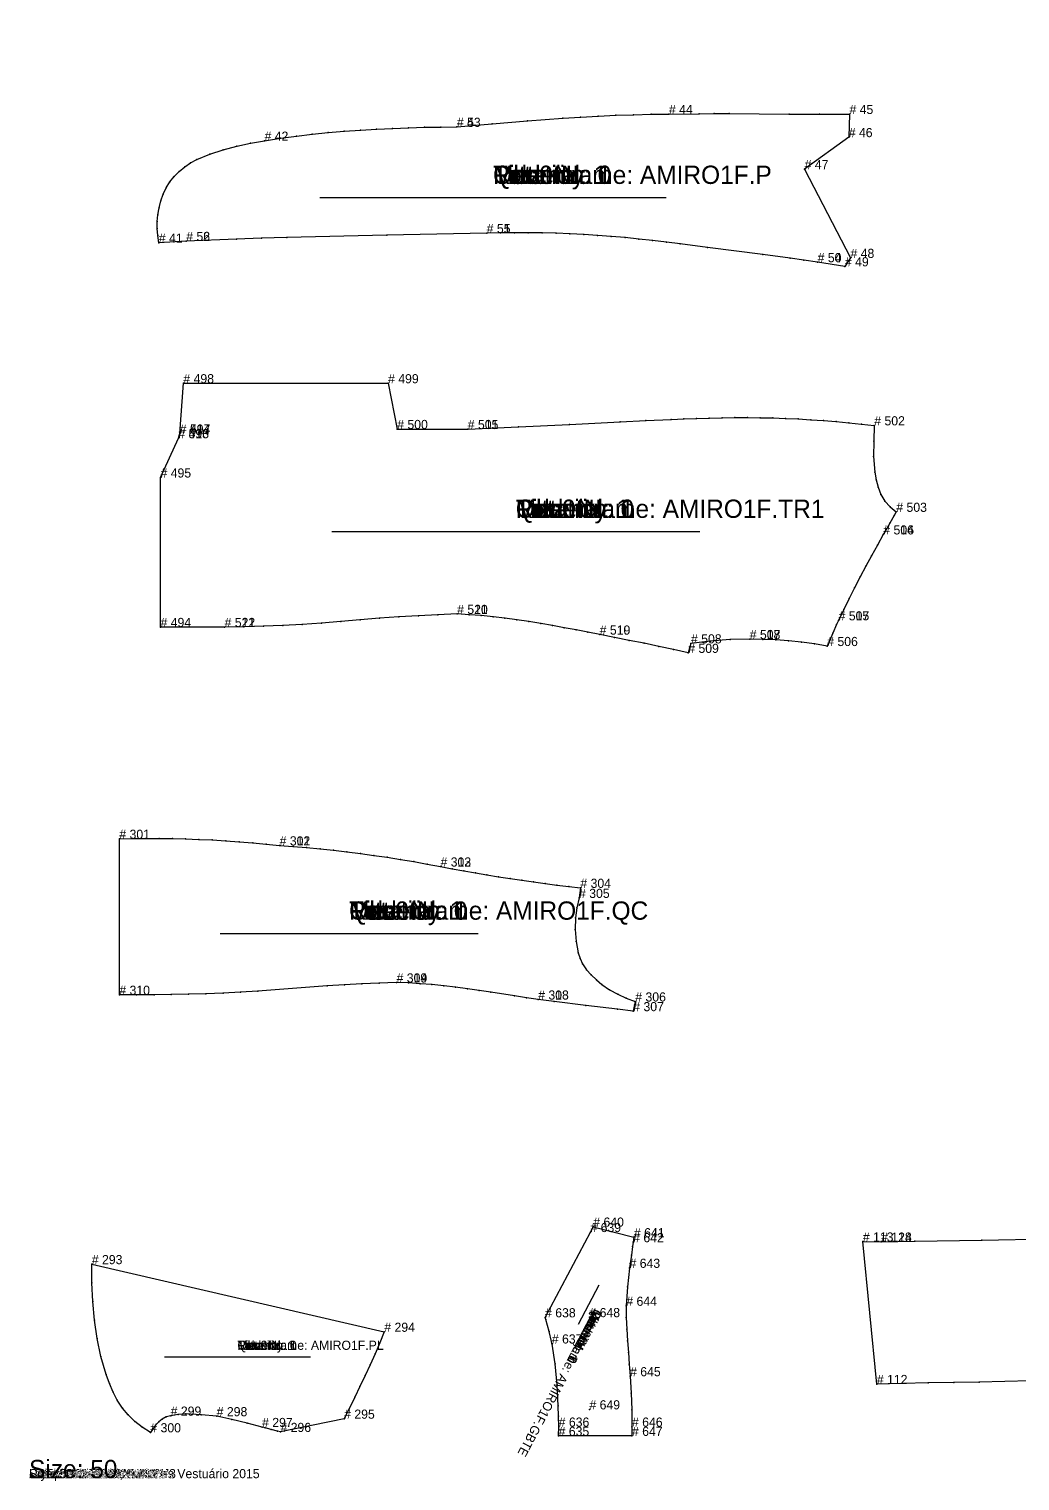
# Model space of a CAD drawing. Header units: metres. Extents: x 0 to 5078, y -3 to 3122.
# Drawn here: x 0 to 1083, y -3 to 1584 of the extents above; entities that cross this region are included whole.
import ezdxf

# ---------------------------------------------------------------- set-up
doc = ezdxf.new("R2010")
doc.units = ezdxf.units.M

# ---------------------------------------------------------------- blocks, each defined once
blk = doc.blocks.new('1')
at = {"layer": '1'}
blk.add_text('Size: 50', height=10, dxfattribs=at).set_placement((0, 0))
blk = doc.blocks.new('2')
at = {"layer": '1'}
blk.add_lwpolyline([(141.8, 1350.3), (140.7, 1358.1), (140.1, 1365.8), (140.2, 1373.4), (140.9, 1381), (142.1, 1388.6), (144, 1396.2), (146.6, 1403.5), (150, 1410.5), (154, 1416.9), (158.8, 1422.9), (164.2, 1428.3), (170.1, 1433.2), (176.5, 1437.5), (183.3, 1441.2), (197.6, 1447.2), (212.3, 1452), (227.2, 1455.8), (242.2, 1459.1), (257.4, 1461.8), (274.8, 1464.5), (292.2, 1466.9), (309.6, 1469), (327.1, 1470.8), (344.6, 1472.3), (362.2, 1473.5), (379.7, 1474.5), (397.3, 1475.3), (414.9, 1475.9), (432.4, 1476.5), (450, 1476.8), (467.6, 1477), (506.2, 1480.3), (544.8, 1483.4), (583.4, 1486.3), (602.7, 1487.6), (622, 1488.7), (641.4, 1489.6), (660.7, 1490.3), (680.1, 1490.7), (699.4, 1491), (732.3, 1491.3), (748.7, 1491.4), (765.2, 1491.4), (830.9, 1491), (863.8, 1490.9), (896.7, 1491), (895.9, 1465.7), (847.7, 1430.7), (897.8, 1333.7), (891.7, 1324.5), (861.9, 1329), (846.9, 1331.2), (831.9, 1333.3), (801.9, 1337.4), (741.7, 1345.3), (711.7, 1349.1), (696.6, 1350.9), (681.6, 1352.7), (666.5, 1354.3), (651.5, 1355.9), (636.4, 1357.2), (621.3, 1358.4), (606.2, 1359.4), (591.1, 1360.1), (576, 1360.7), (560.8, 1361.1), (545.7, 1361.3), (530.5, 1361.3), (515.4, 1361.2), (500.2, 1360.9), (390.9, 1358.5), (281.6, 1356.1), (254.1, 1355.3), (226.7, 1354.4), (171.8, 1352.2)], close=True, dxfattribs=at)
at = {"layer": '2'}
for p in [(467.6, 1477), (699.4, 1491), (896.7, 1491), (257.4, 1461.8), (895.9, 1465.7), (847.7, 1430.7), (141.8, 1350.3), (171.8, 1352.2), (500.2, 1360.9), (897.8, 1333.7), (861.9, 1329), (891.7, 1324.5)]:
    blk.add_point(p, dxfattribs=at)
at = {"layer": '3'}
for p in [(414.9, 1475.9), (432.4, 1476.5), (450, 1476.8), (506.2, 1480.3), (544.8, 1483.4), (583.4, 1486.3), (602.7, 1487.6), (622, 1488.7), (641.4, 1489.6), (660.7, 1490.3), (680.1, 1490.7), (732.3, 1491.3), (748.7, 1491.4), (765.2, 1491.4), (830.9, 1491), (863.8, 1490.9), (274.8, 1464.5), (292.2, 1466.9), (309.6, 1469), (327.1, 1470.8), (344.6, 1472.3), (362.2, 1473.5), (379.7, 1474.5), (397.3, 1475.3), (197.6, 1447.2), (212.3, 1452), (227.2, 1455.8), (242.2, 1459.1), (164.2, 1428.3), (170.1, 1433.2), (176.5, 1437.5), (183.3, 1441.2), (154, 1416.9), (158.8, 1422.9), (146.6, 1403.5), (150, 1410.5), (140.9, 1381), (142.1, 1388.6), (144, 1396.2), (140.1, 1365.8), (140.2, 1373.4), (140.7, 1358.1), (226.7, 1354.4), (254.1, 1355.3), (281.6, 1356.1), (390.9, 1358.5), (515.4, 1361.2), (530.5, 1361.3), (545.7, 1361.3), (560.8, 1361.1), (576, 1360.7), (591.1, 1360.1), (606.2, 1359.4), (621.3, 1358.4), (636.4, 1357.2), (651.5, 1355.9), (666.5, 1354.3), (681.6, 1352.7), (696.6, 1350.9), (711.7, 1349.1), (741.7, 1345.3), (801.9, 1337.4), (831.9, 1333.3), (846.9, 1331.2)]:
    blk.add_point(p, dxfattribs=at)
at = {"layer": '4'}
for p in [(467.6, 1477, 7.5), (171.8, 1352.2, 7.5), (500.2, 1360.9, 7.5), (861.9, 1329, 7.5)]:
    blk.add_point(p, dxfattribs=at)
at = {"layer": '7'}
blk.add_line((317.7, 1399.6), (696.5, 1399.6), dxfattribs=at)
at = {"layer": '84'}
blk.add_lwpolyline([(141.8, 1350.3), (140.7, 1358.1), (140.1, 1365.8), (140.2, 1373.4), (140.9, 1381), (142.1, 1388.6), (144, 1396.2), (146.6, 1403.5), (150, 1410.5), (154, 1416.9), (158.8, 1422.9), (164.2, 1428.3), (170.1, 1433.2), (176.5, 1437.5), (183.3, 1441.2), (197.6, 1447.2), (212.3, 1452), (227.2, 1455.8), (242.2, 1459.1), (257.4, 1461.8), (274.8, 1464.5), (292.2, 1466.9), (309.6, 1469), (327.1, 1470.8), (344.6, 1472.3), (362.2, 1473.5), (379.7, 1474.5), (397.3, 1475.3), (414.9, 1475.9), (432.4, 1476.5), (450, 1476.8), (467.6, 1477), (506.2, 1480.3), (544.8, 1483.4), (583.4, 1486.3), (602.7, 1487.6), (622, 1488.7), (641.4, 1489.6), (660.7, 1490.3), (680.1, 1490.7), (699.4, 1491), (732.3, 1491.3), (748.7, 1491.4), (765.2, 1491.4), (830.9, 1491), (863.8, 1490.9), (896.7, 1491), (895.9, 1465.7), (847.7, 1430.7), (897.8, 1333.7), (891.7, 1324.5), (861.9, 1329), (846.9, 1331.2), (831.9, 1333.3), (801.9, 1337.4), (741.7, 1345.3), (711.7, 1349.1), (696.6, 1350.9), (681.6, 1352.7), (666.5, 1354.3), (651.5, 1355.9), (636.4, 1357.2), (621.3, 1358.4), (606.2, 1359.4), (591.1, 1360.1), (576, 1360.7), (560.8, 1361.1), (545.7, 1361.3), (530.5, 1361.3), (515.4, 1361.2), (500.2, 1360.9), (390.9, 1358.5), (281.6, 1356.1), (254.1, 1355.3), (226.7, 1354.4), (171.8, 1352.2)], close=True, dxfattribs=at)
at = {"layer": '1'}
for s, height, p in [('# 53', 10, (467.6, 1477)), ('Tilt: 0', 20, (507.1, 1414.6)), ('Quantity: 1', 20, (507.1, 1414.6)), ('Piece Name: AMIRO1F.P', 20, (507.1, 1414.6)), ('Rotation: 0', 20, (507.1, 1414.6)), ('Fold: N', 20, (507.1, 1414.6)), ('Material: 1', 20, (507.1, 1414.6)), ('# 55', 10, (500.2, 1360.9)), ('# 56', 10, (171.8, 1352.2)), ('# 54', 10, (861.9, 1329)), ('Size: 50', 20, (0, 0))]:
    blk.add_text(s, height=height, dxfattribs=at).set_placement(p)
at = {"layer": '2'}
for s, p in [('# 44', (699.4, 1491)), ('# 45', (896.7, 1491)), ('# 43', (467.6, 1477)), ('# 42', (257.4, 1461.8)), ('# 46', (895.9, 1465.7)), ('# 47', (847.7, 1430.7)), ('# 51', (500.2, 1360.9)), ('# 41', (141.8, 1350.3)), ('# 52', (171.8, 1352.2)), ('# 50', (861.9, 1329)), ('# 49', (891.7, 1324.5)), ('# 48', (897.8, 1333.7))]:
    blk.add_text(s, height=10, dxfattribs=at).set_placement(p)
blk = doc.blocks.new('3')
at = {"layer": '1'}
blk.add_text('Size: 50', height=20, dxfattribs=at).set_placement((0, 0))
blk = doc.blocks.new('4')
at = {"layer": '1'}
blk.add_text('Size: 50', height=20, dxfattribs=at).set_placement((0, 0))
blk = doc.blocks.new('5')
at = {"layer": '1'}
blk.add_text('Size: 50', height=5, dxfattribs=at).set_placement((0, 0))
blk = doc.blocks.new('6')
at = {"layer": '1'}
blk.add_text('Size: 50', height=5, dxfattribs=at).set_placement((0, 0))
blk = doc.blocks.new('7')
at = {"layer": '1'}
blk.add_lwpolyline([(926.6, 102.9), (911.3, 258.6), (931.3, 258.5), (968, 259.1), (1041.3, 260.3), (1114.7, 261.5), (1151.4, 262.1), (1169.9, 262.4), (1207, 263.1), (1244.1, 263.7), (1262.6, 264), (1284.1, 264.3), (1305.6, 264.4), (1327.1, 264.3), (1348.6, 264.1), (1370.1, 263.6), (1391.6, 262.9), (1411.6, 261.2), (1431.5, 259.3), (1451.4, 257.1), (1471.3, 254.6), (1491.2, 251.8), (1511, 248.8), (1530.8, 245.6), (1550.6, 242.3), (1590.1, 235.6), (1609.9, 232.2), (1629.6, 228.6), (1638.9, 227.1), (1657.4, 223.9), (1675.8, 220.8), (1685.1, 219.3), (1694.3, 213.5), (1686, 193.8), (1677.5, 174.2), (1668.8, 154.6), (1659.7, 135.2), (1650, 116.1), (1640, 97.2), (1630.2, 78.1), (1620.5, 59), (1597.7, 69), (1574.5, 78.2), (1551.4, 87.6), (1538.8, 91.6), (1526.2, 95.3), (1513.5, 98.8), (1500.8, 102), (1487.9, 105.1), (1475, 107.4), (1462, 108.5), (1448.8, 108.3), (1441.9, 106.2), (1435.8, 102.8), (1430.6, 98), (1426.5, 92.2), (1423.8, 85.8), (1422.3, 78.7), (1410, 82.2), (1397.6, 85.4), (1385.1, 88.4), (1372.6, 91.1), (1360, 93.5), (1347.5, 95.8), (1334.9, 97.8), (1322.2, 99.6), (1309.6, 101.3), (1296.9, 102.8), (1284.2, 104.1), (1271.4, 105.3), (1256.7, 106.9), (1241.9, 108.2), (1227.2, 109.2), (1212.4, 109.7), (1197.7, 109.9), (1183, 109.7), (1168.2, 109.3), (1153.5, 108.8), (1124, 107.7), (1109.2, 107.1), (1094.5, 106.3), (1038.5, 105.1), (1010.6, 104.6), (982.6, 104.1)], close=True, dxfattribs=at)
at = {"layer": '13'}
blk.add_point((1396.6, 117.9), dxfattribs=at)
at = {"layer": '2'}
for p in [(911.3, 258.6), (931.3, 258.5), (1151.4, 262.1), (1262.6, 264), (1391.6, 262.9), (1629.6, 228.6), (1685.1, 219.3), (1694.3, 213.5), (926.6, 102.9), (1094.5, 106.3), (1271.4, 105.3), (1448.8, 108.3), (1551.4, 87.6), (1422.3, 78.7), (1620.5, 59)]:
    blk.add_point(p, dxfattribs=at)
at = {"layer": '3'}
for p in [(968, 259.1), (1041.3, 260.3), (1114.7, 261.5), (1169.9, 262.4), (1207, 263.1), (1244.1, 263.7), (1284.1, 264.3), (1305.6, 264.4), (1327.1, 264.3), (1348.6, 264.1), (1370.1, 263.6), (1411.6, 261.2), (1431.5, 259.3), (1451.4, 257.1), (1471.3, 254.6), (1491.2, 251.8), (1511, 248.8), (1530.8, 245.6), (1550.6, 242.3), (1590.1, 235.6), (1609.9, 232.2), (1638.9, 227.1), (1657.4, 223.9), (1675.8, 220.8), (1686, 193.8), (1677.5, 174.2), (1668.8, 154.6), (1659.7, 135.2), (1650, 116.1), (982.6, 104.1), (1010.6, 104.6), (1038.5, 105.1), (1109.2, 107.1), (1124, 107.7), (1153.5, 108.8), (1168.2, 109.3), (1183, 109.7), (1197.7, 109.9), (1212.4, 109.7), (1227.2, 109.2), (1241.9, 108.2), (1256.7, 106.9), (1284.2, 104.1), (1296.9, 102.8), (1309.6, 101.3), (1322.2, 99.6), (1334.9, 97.8), (1347.5, 95.8), (1430.6, 98), (1435.8, 102.8), (1441.9, 106.2), (1462, 108.5), (1475, 107.4), (1487.9, 105.1), (1500.8, 102), (1513.5, 98.8), (1526.2, 95.3), (1640, 97.2), (1360, 93.5), (1372.6, 91.1), (1385.1, 88.4), (1397.6, 85.4), (1410, 82.2), (1423.8, 85.8), (1426.5, 92.2), (1538.8, 91.6), (1574.5, 78.2), (1597.7, 69), (1630.2, 78.1)]:
    blk.add_point(p, dxfattribs=at)
at = {"layer": '4'}
for p in [(931.3, 258.5, 7.5), (1151.4, 262.1, 7.5), (1262.6, 264, 7.5), (1391.6, 262.9, 7.5), (1629.6, 228.6, 7.5), (1094.5, 106.3, 7.5), (1271.4, 105.3, 7.5), (1448.8, 108.3, 7.5), (1551.4, 87.6, 7.5)]:
    blk.add_point(p, dxfattribs=at)
at = {"layer": '7'}
blk.add_line((1098.5, 151.5), (1490, 151.5), dxfattribs=at)
at = {"layer": '84'}
blk.add_lwpolyline([(926.6, 102.9), (911.3, 258.6), (931.3, 258.5), (968, 259.1), (1041.3, 260.3), (1114.7, 261.5), (1151.4, 262.1), (1169.9, 262.4), (1207, 263.1), (1244.1, 263.7), (1262.6, 264), (1284.1, 264.3), (1305.6, 264.4), (1327.1, 264.3), (1348.6, 264.1), (1370.1, 263.6), (1391.6, 262.9), (1411.6, 261.2), (1431.5, 259.3), (1451.4, 257.1), (1471.3, 254.6), (1491.2, 251.8), (1511, 248.8), (1530.8, 245.6), (1550.6, 242.3), (1590.1, 235.6), (1609.9, 232.2), (1629.6, 228.6), (1638.9, 227.1), (1657.4, 223.9), (1675.8, 220.8), (1685.1, 219.3), (1694.3, 213.5), (1686, 193.8), (1677.5, 174.2), (1668.8, 154.6), (1659.7, 135.2), (1650, 116.1), (1640, 97.2), (1630.2, 78.1), (1620.5, 59), (1597.7, 69), (1574.5, 78.2), (1551.4, 87.6), (1538.8, 91.6), (1526.2, 95.3), (1513.5, 98.8), (1500.8, 102), (1487.9, 105.1), (1475, 107.4), (1462, 108.5), (1448.8, 108.3), (1441.9, 106.2), (1435.8, 102.8), (1430.6, 98), (1426.5, 92.2), (1423.8, 85.8), (1422.3, 78.7), (1410, 82.2), (1397.6, 85.4), (1385.1, 88.4), (1372.6, 91.1), (1360, 93.5), (1347.5, 95.8), (1334.9, 97.8), (1322.2, 99.6), (1309.6, 101.3), (1296.9, 102.8), (1284.2, 104.1), (1271.4, 105.3), (1256.7, 106.9), (1241.9, 108.2), (1227.2, 109.2), (1212.4, 109.7), (1197.7, 109.9), (1183, 109.7), (1168.2, 109.3), (1153.5, 108.8), (1124, 107.7), (1109.2, 107.1), (1094.5, 106.3), (1038.5, 105.1), (1010.6, 104.6), (982.6, 104.1)], close=True, dxfattribs=at)
at = {"layer": '1'}
for s, height, p in [('# 129', 10, (1151.4, 262.1)), ('# 130', 10, (1262.6, 264)), ('# 131', 10, (1391.6, 262.9)), ('# 128', 10, (931.3, 258.5)), ('# 132', 10, (1629.6, 228.6)), ('Tilt: 0', 20, (1294.2, 166.5)), ('Quantity: 1', 20, (1294.2, 166.5)), ('Piece Name: AMIRO1F.DY', 20, (1294.2, 166.5)), ('Rotation: 0', 20, (1294.2, 166.5)), ('Fold: N', 20, (1294.2, 166.5)), ('Material: 1', 20, (1294.2, 166.5)), ('# 136', 10, (1094.5, 106.3)), ('# 135', 10, (1271.4, 105.3)), ('# 134', 10, (1448.8, 108.3)), ('# 133', 10, (1551.4, 87.6)), ('Size: 50', 20, (0, 0))]:
    blk.add_text(s, height=height, dxfattribs=at).set_placement(p)
at = {"layer": '13'}
blk.add_text('# 127', height=10, dxfattribs=at).set_placement((1396.6, 117.9))
at = {"layer": '2'}
for s, p in [('# 115', (1151.4, 262.1)), ('# 116', (1262.6, 264)), ('# 117', (1391.6, 262.9)), ('# 113', (911.3, 258.6)), ('# 114', (931.3, 258.5)), ('# 118', (1629.6, 228.6)), ('# 119', (1685.1, 219.3)), ('# 120', (1694.3, 213.5)), ('# 112', (926.6, 102.9)), ('# 126', (1094.5, 106.3)), ('# 125', (1271.4, 105.3)), ('# 123', (1448.8, 108.3)), ('# 122', (1551.4, 87.6)), ('# 124', (1422.3, 78.7)), ('# 121', (1620.5, 59))]:
    blk.add_text(s, height=10, dxfattribs=at).set_placement(p)
blk = doc.blocks.new('8')
at = {"layer": '1'}
blk.add_text('Size: 50', height=20, dxfattribs=at).set_placement((0, 0))
blk = doc.blocks.new('9')
at = {"layer": '1'}
blk.add_text('Size: 50', height=20, dxfattribs=at).set_placement((0, 0))
blk = doc.blocks.new('10')
at = {"layer": '1'}
blk.add_text('Size: 50', height=20, dxfattribs=at).set_placement((0, 0))
blk = doc.blocks.new('11')
at = {"layer": '1'}
blk.add_lwpolyline([(1339.8, 1124.2), (1379.1, 1114.1), (1419, 1107), (1427.2, 1105.9), (1443.4, 1103.7), (1460.1, 1101.6), (1468.5, 1100.6), (1486.4, 1099.4), (1504.4, 1098.3), (1522.3, 1097.3), (1540.3, 1096.5), (1558.2, 1095.8), (1576.2, 1095.2), (1594.2, 1094.8), (1612.2, 1094.6), (1630.2, 1094.5), (1648.1, 1094.7), (1666.1, 1095.1), (1684.1, 1095.7), (1702, 1096.6), (1720, 1097.8), (1737.9, 1099.1), (1755.8, 1100.7), (1847.6, 1107.1), (1848.6, 1102), (1850.1, 1097.2), (1852.3, 1092.5), (1855, 1088.1), (1858.1, 1084.1), (1861.8, 1080.5), (1865.9, 1077.5), (1870.4, 1075.1), (1890.3, 1067.9), (1910.3, 1061.1), (1929.8, 1053.1), (1948, 1044.8), (1965.7, 1035.6), (1974.2, 1030.3), (1982.3, 1024.5), (1990.8, 1017.5), (1998.6, 1010), (2006, 1001.9), (2012.2, 993), (2016.6, 983.1), (2019.5, 972.6), (2021.4, 961.9), (2022.1, 951), (2021, 939.4), (2018.4, 928.2), (2014.2, 917.4), (2008.8, 907.1), (2002.4, 897.4), (1995.2, 888.4), (1987.3, 879.9), (1978.8, 871.9), (1973.2, 867.7), (1973.8, 857), (1951.2, 856.3), (1928.6, 855.7), (1905.9, 855.4), (1883.3, 855.2), (1860.6, 855.1), (1838, 855.3), (1821, 855.7), (1804.1, 856.4), (1787.2, 857.3), (1770.4, 858.3), (1753.5, 859.6), (1736.6, 861.1), (1719.8, 862.8), (1703, 864.8), (1686.2, 867.1), (1669.5, 869.7), (1652.8, 872.5), (1636.2, 875.6), (1604.5, 881.9), (1572.9, 888.4), (1541.2, 895), (1509.6, 901.8), (1478.1, 908.6), (1446.5, 915.7), (1445.3, 909.4), (1404.6, 893.8), (1373.4, 901.1), (1333.5, 910.2), (1294.3, 918.8), (1299.8, 944), (1311.7, 997.1)], close=True, dxfattribs=at)
at = {"layer": '13'}
for p in [(1866.7, 1065.1), (1838, 855.3)]:
    blk.add_point(p, dxfattribs=at)
at = {"layer": '2'}
for p in [(1339.8, 1124.2), (1379.1, 1114.1), (1419, 1107), (1468.5, 1100.6), (1755.8, 1100.7), (1847.6, 1107.1), (1870.4, 1075.1), (1929.8, 1053.1), (1982.3, 1024.5), (1311.7, 997.1), (1299.8, 944), (2022.1, 951), (1294.3, 918.8), (1333.5, 910.2), (1445.3, 909.4), (1446.5, 915.7), (1373.4, 901.1), (1404.6, 893.8), (1636.2, 875.6), (1973.2, 867.7), (1973.8, 857), (1978.8, 871.9), (1838, 855.3)]:
    blk.add_point(p, dxfattribs=at)
at = {"layer": '3'}
for p in [(1427.2, 1105.9), (1443.4, 1103.7), (1460.1, 1101.6), (1486.4, 1099.4), (1504.4, 1098.3), (1522.3, 1097.3), (1540.3, 1096.5), (1558.2, 1095.8), (1576.2, 1095.2), (1666.1, 1095.1), (1684.1, 1095.7), (1702, 1096.6), (1720, 1097.8), (1737.9, 1099.1), (1848.6, 1102), (1850.1, 1097.2), (1594.2, 1094.8), (1612.2, 1094.6), (1630.2, 1094.5), (1648.1, 1094.7), (1852.3, 1092.5), (1855, 1088.1), (1858.1, 1084.1), (1861.8, 1080.5), (1865.9, 1077.5), (1890.3, 1067.9), (1910.3, 1061.1), (1948, 1044.8), (1965.7, 1035.6), (1974.2, 1030.3), (1990.8, 1017.5), (1998.6, 1010), (2006, 1001.9), (2012.2, 993), (2016.6, 983.1), (2019.5, 972.6), (2021.4, 961.9), (2021, 939.4), (2018.4, 928.2), (1478.1, 908.6), (2008.8, 907.1), (2014.2, 917.4), (1509.6, 901.8), (1541.2, 895), (2002.4, 897.4), (1572.9, 888.4), (1604.5, 881.9), (1987.3, 879.9), (1995.2, 888.4), (1652.8, 872.5), (1669.5, 869.7), (1686.2, 867.1), (1703, 864.8), (1719.8, 862.8), (1736.6, 861.1), (1753.5, 859.6), (1770.4, 858.3), (1787.2, 857.3), (1804.1, 856.4), (1821, 855.7), (1860.6, 855.1), (1883.3, 855.2), (1905.9, 855.4), (1928.6, 855.7), (1951.2, 856.3)]:
    blk.add_point(p, dxfattribs=at)
at = {"layer": '4'}
for p in [(1419, 1107, 7.5), (1468.5, 1100.6, 7.5), (1755.8, 1100.7, 7.5), (1870.4, 1075.1, 7.5), (1929.8, 1053.1, 7.5), (1982.3, 1024.5, 7.5), (1311.7, 997.1, 4.8), (1299.8, 944, 5.1), (2022.1, 951, 7.5), (1373.4, 901.1, 5.1), (1636.2, 875.6, 7.5), (1978.8, 871.9, 7.5), (1838, 855.3, 7.5)]:
    blk.add_point(p, dxfattribs=at)
at = {"layer": '7'}
blk.add_line((1474.5, 976.2), (1838.4, 976.2), dxfattribs=at)
at = {"layer": '84'}
blk.add_lwpolyline([(1339.8, 1124.2), (1379.1, 1114.1), (1419, 1107), (1427.2, 1105.9), (1443.4, 1103.7), (1460.1, 1101.6), (1468.5, 1100.6), (1486.4, 1099.4), (1504.4, 1098.3), (1522.3, 1097.3), (1540.3, 1096.5), (1558.2, 1095.8), (1576.2, 1095.2), (1594.2, 1094.8), (1612.2, 1094.6), (1630.2, 1094.5), (1648.1, 1094.7), (1666.1, 1095.1), (1684.1, 1095.7), (1702, 1096.6), (1720, 1097.8), (1737.9, 1099.1), (1755.8, 1100.7), (1847.6, 1107.1), (1848.6, 1102), (1850.1, 1097.2), (1852.3, 1092.5), (1855, 1088.1), (1858.1, 1084.1), (1861.8, 1080.5), (1865.9, 1077.5), (1870.4, 1075.1), (1890.3, 1067.9), (1910.3, 1061.1), (1929.8, 1053.1), (1948, 1044.8), (1965.7, 1035.6), (1974.2, 1030.3), (1982.3, 1024.5), (1990.8, 1017.5), (1998.6, 1010), (2006, 1001.9), (2012.2, 993), (2016.6, 983.1), (2019.5, 972.6), (2021.4, 961.9), (2022.1, 951), (2021, 939.4), (2018.4, 928.2), (2014.2, 917.4), (2008.8, 907.1), (2002.4, 897.4), (1995.2, 888.4), (1987.3, 879.9), (1978.8, 871.9), (1973.2, 867.7), (1973.8, 857), (1951.2, 856.3), (1928.6, 855.7), (1905.9, 855.4), (1883.3, 855.2), (1860.6, 855.1), (1838, 855.3), (1821, 855.7), (1804.1, 856.4), (1787.2, 857.3), (1770.4, 858.3), (1753.5, 859.6), (1736.6, 861.1), (1719.8, 862.8), (1703, 864.8), (1686.2, 867.1), (1669.5, 869.7), (1652.8, 872.5), (1636.2, 875.6), (1604.5, 881.9), (1572.9, 888.4), (1541.2, 895), (1509.6, 901.8), (1478.1, 908.6), (1446.5, 915.7), (1445.3, 909.4), (1404.6, 893.8), (1373.4, 901.1), (1333.5, 910.2), (1294.3, 918.8), (1299.8, 944), (1311.7, 997.1)], close=True, dxfattribs=at)
at = {"layer": '1'}
for s, height, p in [('# 260', 10, (1419, 1107)), ('# 262', 10, (1755.8, 1100.7)), ('# 261', 10, (1468.5, 1100.6)), ('# 263', 10, (1870.4, 1075.1)), ('# 264', 10, (1929.8, 1053.1)), ('# 265', 10, (1982.3, 1024.5)), ('# 272', 10, (1311.7, 997.1)), ('Tilt: 0', 20, (1656.5, 991.2)), ('Quantity: 1', 20, (1656.5, 991.2)), ('Piece Name: AMIRO1F.MC', 20, (1656.5, 991.2)), ('Rotation: 0', 20, (1656.5, 991.2)), ('Fold: N', 20, (1656.5, 991.2)), ('Material: 1', 20, (1656.5, 991.2)), ('# 271', 10, (1299.8, 944)), ('# 266', 10, (2022.1, 951)), ('# 270', 10, (1373.4, 901.1)), ('# 269', 10, (1636.2, 875.6)), ('# 267', 10, (1978.8, 871.9)), ('# 268', 10, (1838, 855.3)), ('Size: 50', 20, (0, 0))]:
    blk.add_text(s, height=height, dxfattribs=at).set_placement(p)
at = {"layer": '13'}
for s, p in [('# 259', (1866.7, 1065.1)), ('# 258', (1838, 855.3))]:
    blk.add_text(s, height=10, dxfattribs=at).set_placement(p)
at = {"layer": '2'}
for s, p in [('# 235', (1339.8, 1124.2)), ('# 236', (1379.1, 1114.1)), ('# 237', (1419, 1107)), ('# 239', (1755.8, 1100.7)), ('# 240', (1847.6, 1107.1)), ('# 238', (1468.5, 1100.6)), ('# 241', (1870.4, 1075.1)), ('# 242', (1929.8, 1053.1)), ('# 243', (1982.3, 1024.5)), ('# 257', (1311.7, 997.1)), ('# 256', (1299.8, 944)), ('# 244', (2022.1, 951)), ('# 255', (1294.3, 918.8)), ('# 250', (1446.5, 915.7)), ('# 254', (1333.5, 910.2)), ('# 253', (1373.4, 901.1)), ('# 251', (1445.3, 909.4)), ('# 252', (1404.6, 893.8)), ('# 249', (1636.2, 875.6)), ('# 246', (1973.2, 867.7)), ('# 245', (1978.8, 871.9)), ('# 248', (1838, 855.3)), ('# 247', (1973.8, 857))]:
    blk.add_text(s, height=10, dxfattribs=at).set_placement(p)
blk = doc.blocks.new('12')
at = {"layer": '1'}
blk.add_text('Size: 50', height=20, dxfattribs=at).set_placement((0, 0))
blk = doc.blocks.new('13')
at = {"layer": '1'}
blk.add_lwpolyline([(68.6, 233.9), (388.3, 160), (383.3, 147.9), (378.2, 135.9), (372.9, 123.9), (367.3, 112.1), (361.6, 100.3), (355.9, 88.5), (344.4, 65), (274.8, 50.5), (271.4, 51.4), (264.7, 53.3), (258, 55), (254.7, 55.9), (238.3, 60.3), (221.8, 64.1), (205.1, 67.7), (188.3, 69.1), (171.4, 70.4), (163.1, 69.8), (154.8, 68.3), (150, 66.9), (145.6, 64.7), (141.8, 61.7), (138.3, 58.1), (132.6, 50.1), (123.7, 55.8), (115.7, 62.1), (108.4, 69.1), (102, 76.7), (96.5, 85.2), (91.8, 94.2), (87.8, 103.6), (84.3, 113.2), (78.6, 132.9), (74.5, 152.8), (71.5, 172.9), (69.6, 193.2), (68.6, 213.5)], close=True, dxfattribs=at)
at = {"layer": '2'}
for p in [(68.6, 233.9), (388.3, 160), (154.8, 68.3), (205.1, 67.7), (344.4, 65), (132.6, 50.1), (254.7, 55.9), (274.8, 50.5)]:
    blk.add_point(p, dxfattribs=at)
at = {"layer": '3'}
for p in [(68.6, 213.5), (69.6, 193.2), (71.5, 172.9), (74.5, 152.8), (383.3, 147.9), (78.6, 132.9), (378.2, 135.9), (84.3, 113.2), (367.3, 112.1), (372.9, 123.9), (87.8, 103.6), (361.6, 100.3), (91.8, 94.2), (96.5, 85.2), (355.9, 88.5), (102, 76.7), (108.4, 69.1), (145.6, 64.7), (150, 66.9), (163.1, 69.8), (171.4, 70.4), (188.3, 69.1), (221.8, 64.1), (115.7, 62.1), (123.7, 55.8), (138.3, 58.1), (141.8, 61.7), (238.3, 60.3), (258, 55), (264.7, 53.3), (271.4, 51.4)]:
    blk.add_point(p, dxfattribs=at)
at = {"layer": '7'}
blk.add_line((147.9, 132.8), (307.7, 132.8), dxfattribs=at)
at = {"layer": '84'}
blk.add_lwpolyline([(68.6, 233.9), (388.3, 160), (383.3, 147.9), (378.2, 135.9), (372.9, 123.9), (367.3, 112.1), (361.6, 100.3), (355.9, 88.5), (344.4, 65), (274.8, 50.5), (271.4, 51.4), (264.7, 53.3), (258, 55), (254.7, 55.9), (238.3, 60.3), (221.8, 64.1), (205.1, 67.7), (188.3, 69.1), (171.4, 70.4), (163.1, 69.8), (154.8, 68.3), (150, 66.9), (145.6, 64.7), (141.8, 61.7), (138.3, 58.1), (132.6, 50.1), (123.7, 55.8), (115.7, 62.1), (108.4, 69.1), (102, 76.7), (96.5, 85.2), (91.8, 94.2), (87.8, 103.6), (84.3, 113.2), (78.6, 132.9), (74.5, 152.8), (71.5, 172.9), (69.6, 193.2), (68.6, 213.5)], close=True, dxfattribs=at)
at = {"layer": '1'}
for s, p in [('Tilt: 0', (227.8, 140.3)), ('Quantity: 1', (227.8, 140.3)), ('Piece Name: AMIRO1F.PL', (227.8, 140.3)), ('Rotation: 0', (227.8, 140.3)), ('Fold: N', (227.8, 140.3)), ('Material: 1', (227.8, 140.3)), ('Size: 50', (0, 0))]:
    blk.add_text(s, height=10, dxfattribs=at).set_placement(p)
at = {"layer": '2'}
for s, p in [('# 293', (68.6, 233.9)), ('# 294', (388.3, 160)), ('# 299', (154.8, 68.3)), ('# 298', (205.1, 67.7)), ('# 297', (254.7, 55.9)), ('# 295', (344.4, 65)), ('# 300', (132.6, 50.1)), ('# 296', (274.8, 50.5))]:
    blk.add_text(s, height=10, dxfattribs=at).set_placement(p)
blk = doc.blocks.new('14')
at = {"layer": '1'}
blk.add_lwpolyline([(98.7, 698.8), (113.2, 699.1), (127.7, 699.3), (142.2, 699.3), (156.7, 699.1), (171.1, 698.7), (185.6, 698.2), (200.3, 697.6), (215, 696.7), (229.8, 695.7), (244.5, 694.5), (259.2, 693.1), (273.9, 691.6), (288.6, 690.5), (303.3, 689.2), (318.1, 687.8), (332.7, 686.3), (347.4, 684.6), (362.1, 682.7), (376.7, 680.7), (391.4, 678.6), (406, 676.3), (420.6, 673.9), (435.2, 671.3), (449.7, 668.5), (462.4, 666.2), (475.1, 663.9), (487.8, 661.6), (500.5, 659.5), (513.2, 657.4), (526, 655.5), (538.7, 653.6), (551.5, 651.7), (564.2, 650), (577, 648.3), (589.8, 646.7), (602.6, 645.2), (601.1, 634.2), (598.8, 623.4), (597.4, 612.4), (597, 599.6), (597.9, 586.7), (600.3, 574.1), (602.4, 568), (605, 562.3), (609.3, 555.8), (614.4, 550), (620.1, 544.6), (626.2, 539.7), (634.6, 533.9), (643.4, 528.9), (652.7, 524.5), (662.6, 521), (660.4, 510.4), (643.1, 512.5), (608.5, 516.7), (573.8, 521), (556.5, 523.1), (543.6, 525.2), (530.7, 527.2), (504.9, 531.1), (492, 533), (479.1, 534.9), (466.2, 536.7), (453.3, 538.2), (440.4, 539.5), (427.5, 540.5), (414.6, 541.3), (401.7, 541.8), (382.7, 541.1), (363.8, 540.2), (344.8, 539.2), (325.9, 538), (250.2, 532.3), (231.3, 531.1), (212.3, 530.2), (193.4, 529.4), (174.4, 528.9), (155.5, 528.5), (136.6, 528.2), (117.6, 528.2), (98.7, 528.3)], close=True, dxfattribs=at)
at = {"layer": '2'}
for p in [(98.7, 698.8), (273.9, 691.6), (449.7, 668.5), (602.6, 645.2), (601.1, 634.2), (401.7, 541.8), (98.7, 528.3), (556.5, 523.1), (660.4, 510.4), (662.6, 521)]:
    blk.add_point(p, dxfattribs=at)
at = {"layer": '3'}
for p in [(113.2, 699.1), (127.7, 699.3), (142.2, 699.3), (156.7, 699.1), (171.1, 698.7), (185.6, 698.2), (200.3, 697.6), (215, 696.7), (229.8, 695.7), (244.5, 694.5), (259.2, 693.1), (288.6, 690.5), (303.3, 689.2), (318.1, 687.8), (332.7, 686.3), (347.4, 684.6), (362.1, 682.7), (376.7, 680.7), (391.4, 678.6), (406, 676.3), (420.6, 673.9), (435.2, 671.3), (462.4, 666.2), (475.1, 663.9), (487.8, 661.6), (500.5, 659.5), (513.2, 657.4), (526, 655.5), (538.7, 653.6), (551.5, 651.7), (564.2, 650), (577, 648.3), (589.8, 646.7), (598.8, 623.4), (597.4, 612.4), (597, 599.6), (597.9, 586.7), (600.3, 574.1), (602.4, 568), (605, 562.3), (609.3, 555.8), (363.8, 540.2), (382.7, 541.1), (414.6, 541.3), (427.5, 540.5), (614.4, 550), (620.1, 544.6), (626.2, 539.7), (117.6, 528.2), (136.6, 528.2), (155.5, 528.5), (174.4, 528.9), (193.4, 529.4), (212.3, 530.2), (231.3, 531.1), (250.2, 532.3), (325.9, 538), (344.8, 539.2), (440.4, 539.5), (453.3, 538.2), (466.2, 536.7), (479.1, 534.9), (492, 533), (504.9, 531.1), (530.7, 527.2), (543.6, 525.2), (634.6, 533.9), (643.4, 528.9), (652.7, 524.5), (573.8, 521), (608.5, 516.7), (643.1, 512.5)]:
    blk.add_point(p, dxfattribs=at)
at = {"layer": '4'}
for p in [(273.9, 691.6, 7.5), (449.7, 668.5, 7.5), (401.7, 541.8, 7.5), (556.5, 523.1, 7.5)]:
    blk.add_point(p, dxfattribs=at)
at = {"layer": '7'}
blk.add_line((208.8, 595.4), (490.7, 595.4), dxfattribs=at)
at = {"layer": '84'}
blk.add_lwpolyline([(98.7, 698.8), (113.2, 699.1), (127.7, 699.3), (142.2, 699.3), (156.7, 699.1), (171.1, 698.7), (185.6, 698.2), (200.3, 697.6), (215, 696.7), (229.8, 695.7), (244.5, 694.5), (259.2, 693.1), (273.9, 691.6), (288.6, 690.5), (303.3, 689.2), (318.1, 687.8), (332.7, 686.3), (347.4, 684.6), (362.1, 682.7), (376.7, 680.7), (391.4, 678.6), (406, 676.3), (420.6, 673.9), (435.2, 671.3), (449.7, 668.5), (462.4, 666.2), (475.1, 663.9), (487.8, 661.6), (500.5, 659.5), (513.2, 657.4), (526, 655.5), (538.7, 653.6), (551.5, 651.7), (564.2, 650), (577, 648.3), (589.8, 646.7), (602.6, 645.2), (601.1, 634.2), (598.8, 623.4), (597.4, 612.4), (597, 599.6), (597.9, 586.7), (600.3, 574.1), (602.4, 568), (605, 562.3), (609.3, 555.8), (614.4, 550), (620.1, 544.6), (626.2, 539.7), (634.6, 533.9), (643.4, 528.9), (652.7, 524.5), (662.6, 521), (660.4, 510.4), (643.1, 512.5), (608.5, 516.7), (573.8, 521), (556.5, 523.1), (543.6, 525.2), (530.7, 527.2), (504.9, 531.1), (492, 533), (479.1, 534.9), (466.2, 536.7), (453.3, 538.2), (440.4, 539.5), (427.5, 540.5), (414.6, 541.3), (401.7, 541.8), (382.7, 541.1), (363.8, 540.2), (344.8, 539.2), (325.9, 538), (250.2, 532.3), (231.3, 531.1), (212.3, 530.2), (193.4, 529.4), (174.4, 528.9), (155.5, 528.5), (136.6, 528.2), (117.6, 528.2), (98.7, 528.3)], close=True, dxfattribs=at)
at = {"layer": '1'}
for s, height, p in [('# 311', 10, (273.9, 691.6)), ('# 312', 10, (449.7, 668.5)), ('Tilt: 0', 20, (349.8, 610.4)), ('Quantity: 1', 20, (349.8, 610.4)), ('Piece Name: AMIRO1F.QC', 20, (349.8, 610.4)), ('Rotation: 0', 20, (349.8, 610.4)), ('Fold: N', 20, (349.8, 610.4)), ('Material: 1', 20, (349.8, 610.4)), ('# 314', 10, (401.7, 541.8)), ('# 313', 10, (556.5, 523.1)), ('Size: 50', 10, (0, 0))]:
    blk.add_text(s, height=height, dxfattribs=at).set_placement(p)
at = {"layer": '2'}
for s, p in [('# 301', (98.7, 698.8)), ('# 302', (273.9, 691.6)), ('# 303', (449.7, 668.5)), ('# 304', (602.6, 645.2)), ('# 305', (601.1, 634.2)), ('# 309', (401.7, 541.8)), ('# 310', (98.7, 528.3)), ('# 308', (556.5, 523.1)), ('# 306', (662.6, 521)), ('# 307', (660.4, 510.4))]:
    blk.add_text(s, height=10, dxfattribs=at).set_placement(p)
blk = doc.blocks.new('15')
at = {"layer": '1'}
blk.add_lwpolyline([(1257.1, 1573.7), (1270.9, 1574), (1284.7, 1574.1), (1298.6, 1574.1), (1312.4, 1573.9), (1326.2, 1573.6), (1340, 1573.1), (1354.1, 1572.4), (1368.1, 1571.5), (1382.1, 1570.5), (1396.2, 1569.4), (1410.2, 1568), (1424.2, 1566.5), (1439, 1565.4), (1453.7, 1564.2), (1468.4, 1562.8), (1483.1, 1561.2), (1497.8, 1559.5), (1512.4, 1557.7), (1527.1, 1555.7), (1541.7, 1553.6), (1556.3, 1551.3), (1570.9, 1548.8), (1585.5, 1546.2), (1600.1, 1543.5), (1612.8, 1541.1), (1625.4, 1538.8), (1638.2, 1536.6), (1650.9, 1534.5), (1663.6, 1532.4), (1676.4, 1530.4), (1689.1, 1528.5), (1701.8, 1526.7), (1714.6, 1525), (1727.4, 1523.3), (1740.2, 1521.7), (1753, 1520.2), (1751.5, 1509.1), (1749.2, 1498.3), (1747.8, 1487.4), (1747.3, 1474.6), (1748.3, 1461.7), (1750.7, 1449), (1752.7, 1443), (1755.4, 1437.2), (1759.6, 1430.8), (1764.7, 1424.9), (1770.5, 1419.6), (1776.6, 1414.7), (1785, 1408.9), (1793.8, 1403.8), (1803, 1399.5), (1812.9, 1396), (1810.8, 1385.4), (1793.5, 1387.5), (1758.8, 1391.7), (1724.2, 1396), (1706.9, 1398.1), (1694, 1400.1), (1681.1, 1402.1), (1655.3, 1406), (1642.4, 1408), (1629.5, 1409.9), (1616.6, 1411.6), (1603.6, 1413.2), (1590.8, 1414.4), (1577.9, 1415.4), (1565, 1416.2), (1552, 1416.8), (1533.6, 1416), (1515.1, 1415.2), (1496.7, 1414.2), (1478.3, 1413), (1404.6, 1407.3), (1386.1, 1406.2), (1367.7, 1405.2), (1349.3, 1404.5), (1330.8, 1403.9), (1312.4, 1403.5), (1293.9, 1403.3), (1275.5, 1403.2), (1257.1, 1403.2)], close=True, dxfattribs=at)
at = {"layer": '2'}
for p in [(1257.1, 1573.7), (1424.2, 1566.5), (1600.1, 1543.5), (1751.5, 1509.1), (1753, 1520.2), (1552, 1416.8), (1257.1, 1403.2), (1706.9, 1398.1), (1810.8, 1385.4), (1812.9, 1396)]:
    blk.add_point(p, dxfattribs=at)
at = {"layer": '3'}
for p in [(1270.9, 1574), (1284.7, 1574.1), (1298.6, 1574.1), (1312.4, 1573.9), (1326.2, 1573.6), (1340, 1573.1), (1354.1, 1572.4), (1368.1, 1571.5), (1382.1, 1570.5), (1396.2, 1569.4), (1410.2, 1568), (1439, 1565.4), (1453.7, 1564.2), (1468.4, 1562.8), (1483.1, 1561.2), (1497.8, 1559.5), (1512.4, 1557.7), (1527.1, 1555.7), (1541.7, 1553.6), (1556.3, 1551.3), (1570.9, 1548.8), (1585.5, 1546.2), (1612.8, 1541.1), (1625.4, 1538.8), (1638.2, 1536.6), (1650.9, 1534.5), (1663.6, 1532.4), (1676.4, 1530.4), (1689.1, 1528.5), (1701.8, 1526.7), (1714.6, 1525), (1727.4, 1523.3), (1740.2, 1521.7), (1749.2, 1498.3), (1747.8, 1487.4), (1747.3, 1474.6), (1748.3, 1461.7), (1750.7, 1449), (1752.7, 1443), (1755.4, 1437.2), (1759.6, 1430.8), (1478.3, 1413), (1496.7, 1414.2), (1515.1, 1415.2), (1533.6, 1416), (1565, 1416.2), (1577.9, 1415.4), (1590.8, 1414.4), (1603.6, 1413.2), (1764.7, 1424.9), (1770.5, 1419.6), (1776.6, 1414.7), (1275.5, 1403.2), (1293.9, 1403.3), (1312.4, 1403.5), (1330.8, 1403.9), (1349.3, 1404.5), (1367.7, 1405.2), (1386.1, 1406.2), (1404.6, 1407.3), (1616.6, 1411.6), (1629.5, 1409.9), (1642.4, 1408), (1655.3, 1406), (1681.1, 1402.1), (1694, 1400.1), (1785, 1408.9), (1793.8, 1403.8), (1803, 1399.5), (1724.2, 1396), (1758.8, 1391.7), (1793.5, 1387.5)]:
    blk.add_point(p, dxfattribs=at)
at = {"layer": '4'}
for p in [(1424.2, 1566.5, 7.5), (1600.1, 1543.5, 7.5), (1552, 1416.8, 7.5), (1706.9, 1398.1, 7.5)]:
    blk.add_point(p, dxfattribs=at)
at = {"layer": '7'}
blk.add_line((1365.2, 1470.3), (1643.1, 1470.3), dxfattribs=at)
at = {"layer": '84'}
blk.add_lwpolyline([(1257.1, 1573.7), (1270.9, 1574), (1284.7, 1574.1), (1298.6, 1574.1), (1312.4, 1573.9), (1326.2, 1573.6), (1340, 1573.1), (1354.1, 1572.4), (1368.1, 1571.5), (1382.1, 1570.5), (1396.2, 1569.4), (1410.2, 1568), (1424.2, 1566.5), (1439, 1565.4), (1453.7, 1564.2), (1468.4, 1562.8), (1483.1, 1561.2), (1497.8, 1559.5), (1512.4, 1557.7), (1527.1, 1555.7), (1541.7, 1553.6), (1556.3, 1551.3), (1570.9, 1548.8), (1585.5, 1546.2), (1600.1, 1543.5), (1612.8, 1541.1), (1625.4, 1538.8), (1638.2, 1536.6), (1650.9, 1534.5), (1663.6, 1532.4), (1676.4, 1530.4), (1689.1, 1528.5), (1701.8, 1526.7), (1714.6, 1525), (1727.4, 1523.3), (1740.2, 1521.7), (1753, 1520.2), (1751.5, 1509.1), (1749.2, 1498.3), (1747.8, 1487.4), (1747.3, 1474.6), (1748.3, 1461.7), (1750.7, 1449), (1752.7, 1443), (1755.4, 1437.2), (1759.6, 1430.8), (1764.7, 1424.9), (1770.5, 1419.6), (1776.6, 1414.7), (1785, 1408.9), (1793.8, 1403.8), (1803, 1399.5), (1812.9, 1396), (1810.8, 1385.4), (1793.5, 1387.5), (1758.8, 1391.7), (1724.2, 1396), (1706.9, 1398.1), (1694, 1400.1), (1681.1, 1402.1), (1655.3, 1406), (1642.4, 1408), (1629.5, 1409.9), (1616.6, 1411.6), (1603.6, 1413.2), (1590.8, 1414.4), (1577.9, 1415.4), (1565, 1416.2), (1552, 1416.8), (1533.6, 1416), (1515.1, 1415.2), (1496.7, 1414.2), (1478.3, 1413), (1404.6, 1407.3), (1386.1, 1406.2), (1367.7, 1405.2), (1349.3, 1404.5), (1330.8, 1403.9), (1312.4, 1403.5), (1293.9, 1403.3), (1275.5, 1403.2), (1257.1, 1403.2)], close=True, dxfattribs=at)
at = {"layer": '1'}
for s, height, p in [('# 325', 10, (1424.2, 1566.5)), ('# 326', 10, (1600.1, 1543.5)), ('Tilt: 0', 20, (1504.1, 1485.3)), ('Quantity: 1', 20, (1504.1, 1485.3)), ('Piece Name: AMIRO1F.QY', 20, (1504.1, 1485.3)), ('Rotation: 0', 20, (1504.1, 1485.3)), ('Fold: N', 20, (1504.1, 1485.3)), ('Material: 1', 20, (1504.1, 1485.3)), ('# 328', 10, (1552, 1416.8)), ('# 327', 10, (1706.9, 1398.1)), ('Size: 50', 20, (0, 0))]:
    blk.add_text(s, height=height, dxfattribs=at).set_placement(p)
at = {"layer": '2'}
for s, p in [('# 315', (1257.1, 1573.7)), ('# 316', (1424.2, 1566.5)), ('# 317', (1600.1, 1543.5)), ('# 318', (1753, 1520.2)), ('# 319', (1751.5, 1509.1)), ('# 324', (1257.1, 1403.2)), ('# 323', (1552, 1416.8)), ('# 322', (1706.9, 1398.1)), ('# 320', (1812.9, 1396)), ('# 321', (1810.8, 1385.4))]:
    blk.add_text(s, height=10, dxfattribs=at).set_placement(p)
blk = doc.blocks.new('16')
at = {"layer": '1'}
blk.add_text('Size: 50', height=20, dxfattribs=at).set_placement((0, 0))
blk = doc.blocks.new('17')
at = {"layer": '1'}
blk.add_text('Size: 50', height=5, dxfattribs=at).set_placement((0, 0))
blk = doc.blocks.new('18')
at = {"layer": '1'}
blk.add_text('Size: 50', height=20, dxfattribs=at).set_placement((0, 0))
blk = doc.blocks.new('19')
at = {"layer": '1'}
blk.add_text('Size: 50', height=10, dxfattribs=at).set_placement((0, 0))
blk = doc.blocks.new('20')
at = {"layer": '1'}
blk.add_text('Size: 50', height=20, dxfattribs=at).set_placement((0, 0))
blk = doc.blocks.new('21')
at = {"layer": '1'}
blk.add_text('Size: 50', height=10, dxfattribs=at).set_placement((0, 0))
blk = doc.blocks.new('22')
at = {"layer": '1'}
blk.add_text('Size: 50', height=10, dxfattribs=at).set_placement((0, 0))
blk = doc.blocks.new('23')
at = {"layer": '1'}
blk.add_text('Size: 50', height=20, dxfattribs=at).set_placement((0, 0))
blk = doc.blocks.new('24')
at = {"layer": '1'}
blk.add_text('Size: 50', height=20, dxfattribs=at).set_placement((0, 0))
blk = doc.blocks.new('25')
at = {"layer": '1'}
blk.add_text('Size: 50', height=20, dxfattribs=at).set_placement((0, 0))
blk = doc.blocks.new('26')
at = {"layer": '1'}
blk.add_text('Size: 50', height=10, dxfattribs=at).set_placement((0, 0))
blk = doc.blocks.new('27')
at = {"layer": '1'}
blk.add_lwpolyline([(143.7, 930.3), (143.7, 1093.7), (163.2, 1136.7), (164.7, 1141.7), (168.7, 1196.7), (392.4, 1196.7), (402.4, 1146.7), (479.5, 1146.7), (535.1, 1149), (590.7, 1151.6), (646.2, 1154.6), (674, 1156), (701.7, 1157.3), (715.6, 1157.8), (729.5, 1158.3), (743.4, 1158.7), (757.4, 1159), (771.3, 1159.2), (785.2, 1159.2), (799.1, 1159.1), (812.9, 1158.8), (826.8, 1158.4), (840.7, 1157.7), (854.6, 1156.9), (868.4, 1156), (882.3, 1154.9), (896.1, 1153.6), (910, 1152.2), (923.8, 1150.7), (923.3, 1133.6), (923, 1116.6), (924.3, 1099.6), (925.7, 1091.2), (927.9, 1083), (931.1, 1075.1), (935.4, 1067.8), (941, 1061.5), (947.9, 1056.2), (945.5, 1052.1), (940.8, 1043.8), (936, 1035.6), (933.7, 1031.5), (927.2, 1019.9), (920.8, 1008.3), (914.5, 996.7), (908.3, 985), (902.3, 973.2), (896.3, 961.4), (890.5, 949.5), (884.8, 937.6), (882.7, 932.9), (878.5, 923.6), (874.4, 914.2), (872.4, 909.5), (858.4, 911.8), (844.3, 913.6), (830.2, 915.1), (816.1, 916.2), (801.9, 916.8), (787.7, 917.1), (766.2, 916.5), (744.8, 914.8), (723.5, 912.4), (720.5, 902), (704.4, 905.6), (688.3, 909.1), (672.2, 912.5), (656, 915.7), (639.9, 918.9), (623.7, 922), (610.8, 924.7), (597.9, 927.2), (585, 929.6), (572.1, 932), (559.2, 934.2), (546.2, 936.4), (533.2, 938.3), (520.2, 940.1), (507.2, 941.6), (494.1, 942.8), (481, 943.8), (467.9, 944.6), (446.7, 943.6), (425.5, 942.6), (404.3, 941.3), (383.2, 939.9), (362, 938.2), (340.8, 936.3), (319.6, 934.6), (298.4, 933.1), (277.3, 931.9), (256.1, 931.1), (234.9, 930.6), (213.7, 930.3)], close=True, dxfattribs=at)
at = {"layer": '2'}
for p in [(168.7, 1196.7), (392.4, 1196.7), (402.4, 1146.7), (479.5, 1146.7), (923.8, 1150.7), (163.2, 1136.7), (164.7, 1141.7), (143.7, 1093.7), (947.9, 1056.2), (933.7, 1031.5), (467.9, 944.6), (884.8, 937.6), (143.7, 930.3), (213.7, 930.3), (623.7, 922), (723.5, 912.4), (787.7, 917.1), (872.4, 909.5), (720.5, 902)]:
    blk.add_point(p, dxfattribs=at)
at = {"layer": '3'}
for p in [(743.4, 1158.7), (757.4, 1159), (771.3, 1159.2), (785.2, 1159.2), (799.1, 1159.1), (812.9, 1158.8), (535.1, 1149), (590.7, 1151.6), (646.2, 1154.6), (674, 1156), (701.7, 1157.3), (715.6, 1157.8), (729.5, 1158.3), (826.8, 1158.4), (840.7, 1157.7), (854.6, 1156.9), (868.4, 1156), (882.3, 1154.9), (896.1, 1153.6), (910, 1152.2), (923.3, 1133.6), (923, 1116.6), (924.3, 1099.6), (925.7, 1091.2), (927.9, 1083), (931.1, 1075.1), (935.4, 1067.8), (941, 1061.5), (945.5, 1052.1), (936, 1035.6), (940.8, 1043.8), (927.2, 1019.9), (920.8, 1008.3), (908.3, 985), (914.5, 996.7), (902.3, 973.2), (896.3, 961.4), (340.8, 936.3), (362, 938.2), (383.2, 939.9), (404.3, 941.3), (425.5, 942.6), (446.7, 943.6), (481, 943.8), (494.1, 942.8), (507.2, 941.6), (520.2, 940.1), (533.2, 938.3), (546.2, 936.4), (890.5, 949.5), (234.9, 930.6), (256.1, 931.1), (277.3, 931.9), (298.4, 933.1), (319.6, 934.6), (559.2, 934.2), (572.1, 932), (585, 929.6), (597.9, 927.2), (610.8, 924.7), (878.5, 923.6), (882.7, 932.9), (639.9, 918.9), (656, 915.7), (672.2, 912.5), (688.3, 909.1), (704.4, 905.6), (744.8, 914.8), (766.2, 916.5), (801.9, 916.8), (816.1, 916.2), (830.2, 915.1), (844.3, 913.6), (858.4, 911.8), (874.4, 914.2)]:
    blk.add_point(p, dxfattribs=at)
at = {"layer": '4'}
for p in [(479.5, 1146.7, 7.5), (163.2, 1136.7, 7.5), (164.7, 1141.7, 7.5), (933.7, 1031.5, 7.5), (467.9, 944.6, 7.5), (884.8, 937.6, 7.5), (213.7, 930.3, 7.5), (623.7, 922, 7.5), (787.7, 917.1, 7.5)]:
    blk.add_point(p, dxfattribs=at)
at = {"layer": '7'}
blk.add_line((331, 1034.6), (733.1, 1034.6), dxfattribs=at)
at = {"layer": '84'}
blk.add_lwpolyline([(143.7, 930.3), (143.7, 1093.7), (163.2, 1136.7), (164.7, 1141.7), (168.7, 1196.7), (392.4, 1196.7), (402.4, 1146.7), (479.5, 1146.7), (535.1, 1149), (590.7, 1151.6), (646.2, 1154.6), (674, 1156), (701.7, 1157.3), (715.6, 1157.8), (729.5, 1158.3), (743.4, 1158.7), (757.4, 1159), (771.3, 1159.2), (785.2, 1159.2), (799.1, 1159.1), (812.9, 1158.8), (826.8, 1158.4), (840.7, 1157.7), (854.6, 1156.9), (868.4, 1156), (882.3, 1154.9), (896.1, 1153.6), (910, 1152.2), (923.8, 1150.7), (923.3, 1133.6), (923, 1116.6), (924.3, 1099.6), (925.7, 1091.2), (927.9, 1083), (931.1, 1075.1), (935.4, 1067.8), (941, 1061.5), (947.9, 1056.2), (945.5, 1052.1), (940.8, 1043.8), (936, 1035.6), (933.7, 1031.5), (927.2, 1019.9), (920.8, 1008.3), (914.5, 996.7), (908.3, 985), (902.3, 973.2), (896.3, 961.4), (890.5, 949.5), (884.8, 937.6), (882.7, 932.9), (878.5, 923.6), (874.4, 914.2), (872.4, 909.5), (858.4, 911.8), (844.3, 913.6), (830.2, 915.1), (816.1, 916.2), (801.9, 916.8), (787.7, 917.1), (766.2, 916.5), (744.8, 914.8), (723.5, 912.4), (720.5, 902), (704.4, 905.6), (688.3, 909.1), (672.2, 912.5), (656, 915.7), (639.9, 918.9), (623.7, 922), (610.8, 924.7), (597.9, 927.2), (585, 929.6), (572.1, 932), (559.2, 934.2), (546.2, 936.4), (533.2, 938.3), (520.2, 940.1), (507.2, 941.6), (494.1, 942.8), (481, 943.8), (467.9, 944.6), (446.7, 943.6), (425.5, 942.6), (404.3, 941.3), (383.2, 939.9), (362, 938.2), (340.8, 936.3), (319.6, 934.6), (298.4, 933.1), (277.3, 931.9), (256.1, 931.1), (234.9, 930.6), (213.7, 930.3)], close=True, dxfattribs=at)
at = {"layer": '1'}
for s, height, p in [('# 513', 10, (163.2, 1136.7)), ('# 514', 10, (164.7, 1141.7)), ('# 515', 10, (479.5, 1146.7)), ('Tilt: 0', 20, (532, 1049.6)), ('Quantity: 1', 20, (532, 1049.6)), ('Piece Name: AMIRO1F.TR1', 20, (532, 1049.6)), ('Rotation: 0', 20, (532, 1049.6)), ('Fold: N', 20, (532, 1049.6)), ('Material: 1', 20, (532, 1049.6)), ('# 516', 10, (933.7, 1031.5)), ('# 520', 10, (467.9, 944.6)), ('# 521', 10, (213.7, 930.3)), ('# 517', 10, (884.8, 937.6)), ('# 519', 10, (623.7, 922)), ('# 518', 10, (787.7, 917.1)), ('Size: 50', 20, (0, 0))]:
    blk.add_text(s, height=height, dxfattribs=at).set_placement(p)
at = {"layer": '2'}
for s, p in [('# 498', (168.7, 1196.7)), ('# 499', (392.4, 1196.7)), ('# 502', (923.8, 1150.7)), ('# 496', (163.2, 1136.7)), ('# 497', (164.7, 1141.7)), ('# 500', (402.4, 1146.7)), ('# 501', (479.5, 1146.7)), ('# 495', (143.7, 1093.7)), ('# 503', (947.9, 1056.2)), ('# 504', (933.7, 1031.5)), ('# 511', (467.9, 944.6)), ('# 494', (143.7, 930.3)), ('# 512', (213.7, 930.3)), ('# 505', (884.8, 937.6)), ('# 510', (623.7, 922)), ('# 508', (723.5, 912.4)), ('# 507', (787.7, 917.1)), ('# 509', (720.5, 902)), ('# 506', (872.4, 909.5))]:
    blk.add_text(s, height=10, dxfattribs=at).set_placement(p)
blk = doc.blocks.new('28')
at = {"layer": '1'}
blk.add_text('Size: 50', height=20, dxfattribs=at).set_placement((0, 0))
blk = doc.blocks.new('29')
at = {"layer": '1'}
blk.add_text('Size: 50', height=20, dxfattribs=at).set_placement((0, 0))
blk = doc.blocks.new('30')
at = {"layer": '1'}
blk.add_text('Size: 50', height=20, dxfattribs=at).set_placement((0, 0))
blk = doc.blocks.new('31')
at = {"layer": '1'}
blk.add_text('Size: 50', height=20, dxfattribs=at).set_placement((0, 0))
blk = doc.blocks.new('32')
at = {"layer": '1'}
blk.add_text('Size: 50', height=20, dxfattribs=at).set_placement((0, 0))
blk = doc.blocks.new('33')
at = {"layer": '1'}
blk.add_lwpolyline([(578.8, 46.2), (578.9, 56), (578.9, 56), (578.9, 56.3), (578.8, 67.7), (578.5, 79.2), (577.2, 102.1), (575, 124.9), (571.6, 146.5), (571.4, 147.2), (570.9, 149.4), (568.4, 160.3), (564.7, 173.4), (564, 175.8), (613.6, 269), (616.7, 274.9), (661.1, 263.3), (660.3, 257.9), (659.7, 253.2), (658.3, 243.9), (657, 234.5), (656.3, 229.9), (656.3, 229.4), (654, 209.1), (652.8, 188.4), (652.8, 175.7), (653.3, 163), (654.2, 150.1), (655.2, 137.3), (656.1, 124.5), (656.9, 111.6), (656.9, 111.4), (658.2, 93.1), (658.7, 74.7), (659, 56.3), (659, 46.2)], close=True, dxfattribs=at)
at = {"layer": '13'}
for p in [(612.5, 176), (612.5, 75.2)]:
    blk.add_point(p, dxfattribs=at)
at = {"layer": '2'}
for p in [(616.7, 274.9), (613.6, 269), (660.3, 257.9), (661.1, 263.3), (656.3, 229.9), (564, 175.8), (652.8, 188.4), (571.4, 147.2), (656.9, 111.4), (578.9, 56.3), (659, 56.3), (578.8, 46.2), (659, 46.2)]:
    blk.add_point(p, dxfattribs=at)
at = {"layer": '3'}
for p in [(658.3, 243.9), (659.7, 253.2), (656.3, 229.4), (657, 234.5), (654, 209.1), (652.8, 175.7), (564.7, 173.4), (568.4, 160.3), (653.3, 163), (570.9, 149.4), (571.6, 146.5), (654.2, 150.1), (655.2, 137.3), (575, 124.9), (656.1, 124.5), (656.9, 111.6), (577.2, 102.1), (658.2, 93.1), (578.5, 79.2), (578.8, 67.7), (658.7, 74.7), (578.9, 56), (578.9, 56)]:
    blk.add_point(p, dxfattribs=at)
at = {"layer": '7'}
blk.add_line((622.8, 210.9), (600, 168), dxfattribs=at)
at = {"layer": '84'}
blk.add_lwpolyline([(578.8, 46.2), (578.9, 56), (578.9, 56), (578.9, 56.3), (578.8, 67.7), (578.5, 79.2), (577.2, 102.1), (575, 124.9), (571.6, 146.5), (571.4, 147.2), (570.9, 149.4), (568.4, 160.3), (564.7, 173.4), (564, 175.8), (613.6, 269), (616.7, 274.9), (661.1, 263.3), (660.3, 257.9), (659.7, 253.2), (658.3, 243.9), (657, 234.5), (656.3, 229.9), (656.3, 229.4), (654, 209.1), (652.8, 188.4), (652.8, 175.7), (653.3, 163), (654.2, 150.1), (655.2, 137.3), (656.1, 124.5), (656.9, 111.6), (656.9, 111.4), (658.2, 93.1), (658.7, 74.7), (659, 56.3), (659, 46.2)], close=True, dxfattribs=at)
at = {"layer": '1'}
for s in ['Piece Name: AMIRO1F.GBTE', 'Quantity: 1', 'Rotation: 0', 'Material: 1', 'Fold: N', 'Tilt: 0']:
    blk.add_text(s, height=10, rotation=242.0013, dxfattribs=at).set_placement((618, 185.9))
blk.add_text('Size: 50', height=20, dxfattribs=at).set_placement((0, 0))
at = {"layer": '13'}
for s, p in [('# 648', (612.5, 176)), ('# 649', (612.5, 75.2))]:
    blk.add_text(s, height=10, dxfattribs=at).set_placement(p)
at = {"layer": '2'}
for s, p in [('# 639', (613.6, 269)), ('# 640', (616.7, 274.9)), ('# 641', (661.1, 263.3)), ('# 642', (660.3, 257.9)), ('# 643', (656.3, 229.9)), ('# 644', (652.8, 188.4)), ('# 638', (564, 175.8)), ('# 637', (571.4, 147.2)), ('# 645', (656.9, 111.4)), ('# 636', (578.9, 56.3)), ('# 646', (659, 56.3)), ('# 635', (578.8, 46.2)), ('# 647', (659, 46.2))]:
    blk.add_text(s, height=10, dxfattribs=at).set_placement(p)
blk = doc.blocks.new('34')
at = {"layer": '1'}
blk.add_text('Size: 50', height=10, dxfattribs=at).set_placement((0, 0))

msp = doc.modelspace()

# ---------------------------------------------------------------- linework, layer by layer
at = {"layer": '10'}
msp.add_line((0, 0), (0, 0), dxfattribs=at)
at = {"layer": '9'}
msp.add_line((0, 0), (0, 0), dxfattribs=at)

# ---------------------------------------------------------------- block references
at = {"layer": '1'}
for name in ['16', '5', '29', '17', '1', '26', '9', '21', '10', '4', '24', '34', '8', '28', '25', '3', '20', '32', '15', '23', '2', '31', '27', '11', '22', '6', '14', '12', '19', '30', '33', '18', '7', '13']:
    msp.add_blockref(name, (0, 0), dxfattribs=at)

# ---------------------------------------------------------------- texts
for s in ['Author: Audaces; Audaces Vestuário 2015', 'ASTM/PDE: 1', 'Style Name: ASTM D 6673', 'Sample Size: 50', 'Grade Rule Table: MIRO', 'Creation Date: 12-1-2025', 'Creation Time: 21:4', 'Curve Tolerance: 0.025', 'Units: METRIC']:
    msp.add_text(s, height=10, dxfattribs=at).set_placement((0, 0))

doc.saveas('drawing.dxf')
